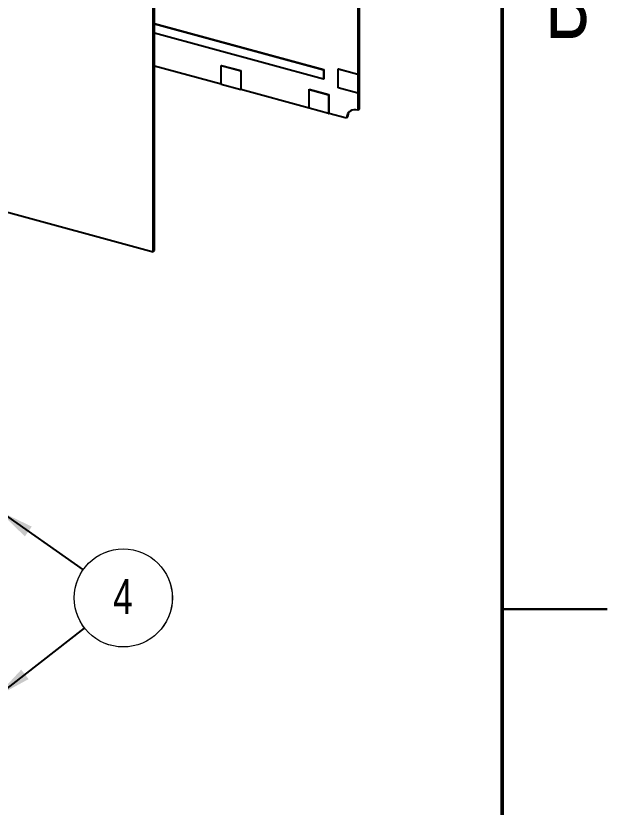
# Model space of a CAD drawing. Header units: inches. Extents: x 0 to 10.9, y 0 to 8.4.
# Drawn here: x 8.765 to 10.875, y 3.543 to 6.368 of the extents above; entities that cross this region are included whole.
import ezdxf

# ---------------------------------------------------------------- set-up
doc = ezdxf.new("R2010")
doc.units = ezdxf.units.IN
doc.header["$MEASUREMENT"] = 0
doc.styles.add('SLDTEXTSTYLE0', font='TXT', dxfattribs={"width": 0.75})
doc.dimstyles.new('SLDDIMSTYLE4', dxfattribs={"dimtxt": 0.18, "dimasz": 0.13, "dimexe": 0, "dimexo": 0.0625, "dimgap": 0, "dimtad": 0, "dimtih": 1, "dimtoh": 1, "dimdec": 0, "dimrnd": 1e-09, "dimzin": 0, "dimdsep": 46, "dimtxsty": 'Standard', "dimsah": 1, "dimcen": 0.09, "dimadec": 0, "dimazin": 0, "dimtfac": 0.13, "dimtdec": 0, "dimtofl": 0, "dimtmove": 0, "dimatfit": 3, "dimfxl": 0, "dimfrac": 2, "dimtolj": 1, "dimtzin": 0, "dimarcsym": 0})

# ---------------------------------------------------------------- blocks, each defined once
blk = doc.blocks.new('SW_NOTE_0_15')
at = {"color": 0, "linetype": 'Continuous', "lineweight": 0}
blk.add_circle((0.1434, -0.1004), 0.1751, dxfattribs=at)
at = {"color": 0, "linetype": 'Continuous', "lineweight": 0, "insert": (0.1422, -0.0334), "char_height": 0.125, "attachment_point": 2, "style": 'SLDTEXTSTYLE0'}
blk.add_mtext('4', dxfattribs=at)
blk = doc.blocks.new('SW_NOTE_0_17')
at = {"color": 0, "linetype": 'Continuous', "lineweight": 0}
blk.add_circle((0.1382, 0.1076), 0.1751, dxfattribs=at)
at = {"color": 0, "linetype": 'Continuous', "lineweight": 0, "insert": (0.1369, 0.1746), "char_height": 0.125, "attachment_point": 2, "style": 'SLDTEXTSTYLE0'}
blk.add_mtext('4', dxfattribs=at)

msp = doc.modelspace()

# ---------------------------------------------------------------- linework, layer by layer
at = {"color": 7, "linetype": 'Continuous', "lineweight": 50}
msp.add_line((10.5, 8), (10.5, 0.5), dxfattribs=at)
at = {"color": 7, "linetype": 'Continuous', "lineweight": 25}
for p, q in [((9.9859, 7.133), (9.9859, 6.0312)), ((9.9899, 7.1369), (9.9899, 6.035)), ((9.2549, 5.526), (9.2549, 6.4903)), ((9.2595, 5.5305), (9.2595, 6.4949)), ((9.2595, 6.3408), (9.864, 6.1765)), ((9.2595, 6.34), (9.8634, 6.1759)), ((9.8634, 6.1421), (9.2595, 6.3063)), ((9.4978, 6.1242), (9.2595, 6.1889)), ((9.4978, 6.1909), (9.4984, 6.1915)), ((9.4978, 6.1909), (9.5674, 6.172)), ((9.4978, 6.1234), (9.4978, 6.1909)), ((9.4984, 6.1915), (9.5681, 6.1726)), ((9.5674, 6.172), (9.5681, 6.1726)), ((9.5674, 6.172), (9.5674, 6.1045)), ((9.5681, 6.1726), (9.5681, 6.1051)), ((9.8634, 6.1759), (9.864, 6.1765)), ((9.8634, 6.1759), (9.8634, 6.1421)), ((9.864, 6.1765), (9.864, 6.1428)), ((9.9156, 6.1786), (9.9163, 6.1792)), ((9.9156, 6.1786), (9.9853, 6.1596)), ((9.9156, 6.1111), (9.9156, 6.1786)), ((9.9163, 6.1792), (9.9859, 6.1603)), ((9.9853, 6.1596), (9.9859, 6.1603)), ((9.9853, 6.1596), (9.9853, 6.0921)), ((9.9859, 6.1603), (9.9859, 6.0928)), ((9.8634, 6.1421), (9.864, 6.1428)), ((9.5674, 6.1045), (9.4978, 6.1234)), ((9.5674, 6.1045), (9.5681, 6.1051)), ((9.8112, 6.039), (9.5681, 6.1051)), ((9.8112, 6.1057), (9.8118, 6.1063)), ((9.8112, 6.1057), (9.8808, 6.0868)), ((9.8112, 6.0382), (9.8112, 6.1057)), ((9.8118, 6.1063), (9.8814, 6.0874)), ((9.9853, 6.0921), (9.9156, 6.1111)), ((9.8808, 6.0868), (9.8814, 6.0874)), ((9.8808, 6.0868), (9.8808, 6.0193)), ((9.8814, 6.0874), (9.8814, 6.0199)), ((9.9853, 6.0921), (9.9859, 6.0928)), ((9.8808, 6.0193), (9.8112, 6.0382)), ((9.8808, 6.0193), (9.8814, 6.0199)), ((9.945, 6.0026), (9.8814, 6.0199)), ((9.9899, 6.035), (9.9859, 6.0312)), ((9.949, 6.0065), (9.945, 6.0026)), ((8.7002, 5.6767), (9.2549, 5.526)), ((9.2549, 5.526), (9.2595, 5.5305)), ((10.875, 4.25), (10.5, 4.25)), ((10.5, 4.25), (10.875, 4.25))]:
    msp.add_line(p, q, dxfattribs=at)
for centre, radius, start, end in [((9.9751, 6.0031), 0.0301, 68.8623, 180.9223), ((9.9797, 6.0072), 0.0308, 141.4009, 181.3654)]:
    msp.add_arc(centre, radius, start, end, dxfattribs=at)

# ---------------------------------------------------------------- block references
at = {"color": 7, "linetype": 'Continuous', "lineweight": 0}
for name, p in [('SW_NOTE_0_15', (9.005, 4.3904)), ('SW_NOTE_0_17', (9.0103, 4.1825))]:
    msp.add_blockref(name, p, dxfattribs=at)

# ---------------------------------------------------------------- texts
at = {"color": 7, "linetype": 'Continuous', "lineweight": 0, "insert": (10.7344, 6.5288), "char_height": 0.24, "attachment_point": 2, "style": 'SLDTEXTSTYLE0'}
msp.add_mtext('B', dxfattribs=at)

# ---------------------------------------------------------------- leaders
at = {"color": 7, "linetype": 'Continuous', "lineweight": 0}
for points in [[(8.7032, 4.6017), (9.005, 4.3904)], [(8.695, 3.9371), (9.0103, 4.1825)]]:
    msp.add_leader(points, dimstyle='SLDDIMSTYLE4', dxfattribs=at)

doc.saveas('drawing.dxf')
